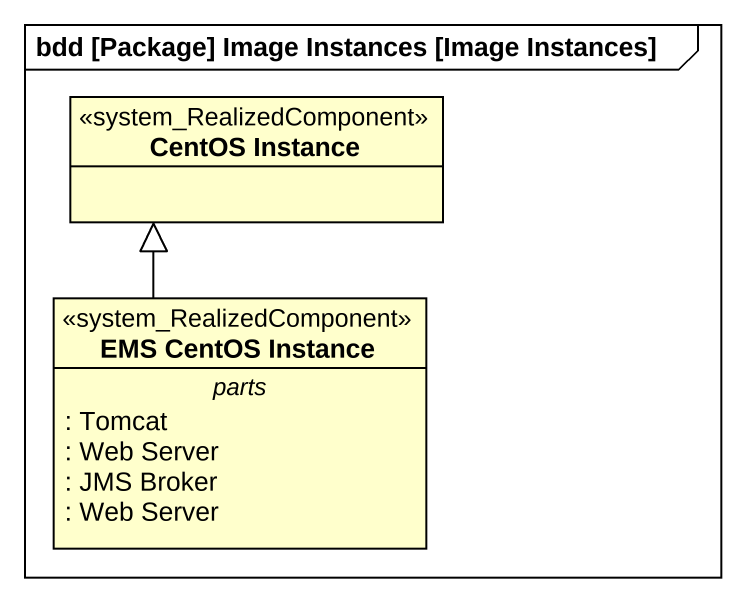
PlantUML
@startuml
mainframe bdd [Package] Image Instances [Image Instances]
hide circle
hide empty members
class "CentOS Instance" as CentOS_Instance <<system_RealizedComponent>>
class "EMS CentOS Instance" as EMS_CentOS_Instance <<system_RealizedComponent>> {
  -- parts --
  : Tomcat
  : Web Server
  : JMS Broker
  : Web Server
}
EMS_CentOS_Instance -up-|> CentOS_Instance
@enduml
